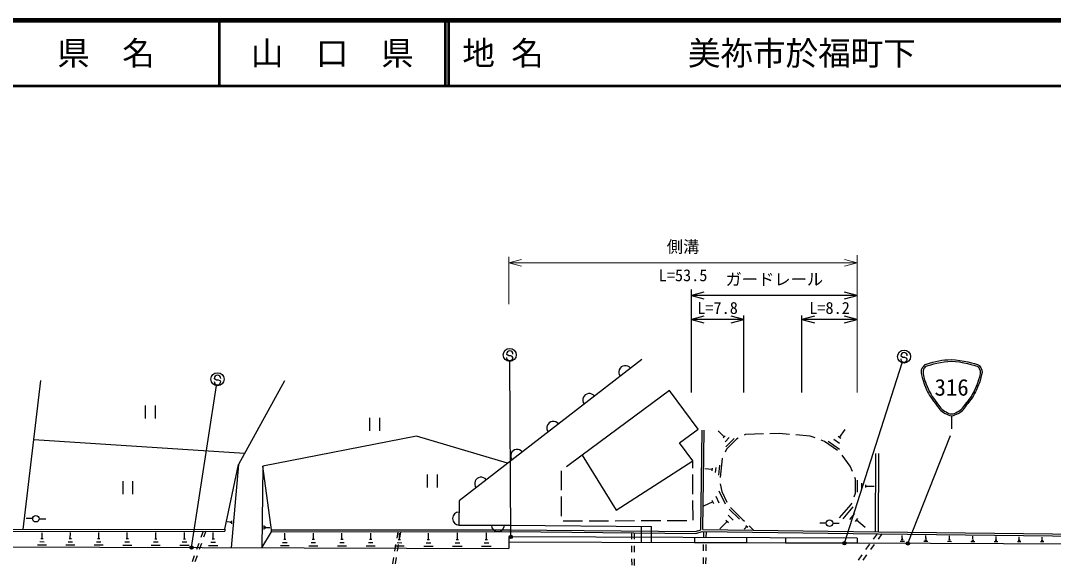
# Model space of a CAD drawing. Units: millimetres, scale not verified. Extents: x 40000 to 680000, y 20000 to 380000.
# Drawn here: x 302526 to 461148, y 296359 to 380000 of the extents above; entities that cross this region are included whole.
import ezdxf
from ezdxf.enums import TextEntityAlignment as Align

# ---------------------------------------------------------------- set-up
doc = ezdxf.new("R2010")
doc.units = ezdxf.units.MM
doc.header["$LTSCALE"] = 1000
doc.header["$PDMODE"] = 32
doc.header["$PDSIZE"] = 500
for name, color, linetype, lineweight in [('S-BGD', 7, 'Continuous', 25), ('S-STR-HTXT', 7, 'Continuous', 13), ('S-STR-STRC', 7, 'Continuous', 25), ('S-TTL', 2, 'Continuous', 140), ('S-TTL-LINE', 7, 'Continuous', 50)]:
    doc.layers.add(name, color=color, linetype=linetype, lineweight=lineweight)
doc.layers.add('S-TTL-TXT', color=7, linetype='Continuous')
doc.styles.add('@ＭＳ ゴシック', font='')
doc.styles.add('ＭＳ ゴシック', font='')
doc.styles.get('@ＭＳ ゴシック').set_extended_font_data('@MS Gothic')
doc.styles.get('ＭＳ ゴシック').set_extended_font_data('MS Gothic')

msp = doc.modelspace()

# ---------------------------------------------------------------- linework, layer by layer
at = {"layer": 'S-BGD'}
for p, q in [((302922, 301872), (305645, 324755)), ((321672, 320905), (321672, 318905)), ((323172, 320905), (323172, 318905)), ((356122, 319016), (356122, 317016)), ((357622, 319016), (357622, 317016)), ((407011, 301836), (407215, 317120)), ((407312, 301876), (407515, 317116)), ((410574, 316102), (409646, 317014)), ((410733, 316265), (410414, 315940)), ((411357, 315971), (410719, 315322)), ((412140, 315840), (410864, 314541)), ((412480, 315759), (410951, 314202)), ((412747, 315892), (412480, 315759)), ((413870, 316454), (413642, 316340)), ((416614, 316528), (413870, 316454)), ((419012, 316593), (417614, 316555)), ((420608, 316464), (419012, 316593)), ((423820, 316204), (421605, 316383)), ((424549, 315933), (423820, 316204)), ((428283, 315062), (427420, 315676)), ((428506, 315832), (428074, 316139)), ((428290, 315985), (429167, 317218)), ((336919, 313514), (304559, 315624)), ((410951, 314202), (410734, 313731)), ((425988, 315397), (425486, 315584)), ((427996, 313970), (425988, 315397)), ((428276, 314139), (426550, 315366)), ((388774, 313280), (386365, 311491)), ((410284, 312757), (409995, 309844)), ((410315, 312823), (410284, 312757)), ((429963, 311590), (428722, 313300)), ((433832, 301510), (433863, 313517)), ((434290, 301504), (434320, 313516)), ((333880, 301904), (335993, 311821)), ((339720, 311572), (339574, 299052)), ((405770, 311303), (405765, 312419)), ((408720, 311074), (407635, 311181)), ((408739, 311264), (408701, 310884)), ((409300, 311400), (409225, 310640)), ((409881, 311726), (409730, 310206)), ((430298, 310769), (429963, 311590)), ((364983, 310291), (364983, 308291)), ((366483, 310291), (366483, 308291)), ((385563, 310895), (385533, 310873)), ((385533, 310873), (385546, 307910)), ((405787, 307303), (405774, 310303)), ((430769, 309616), (430677, 309843)), ((430769, 307420), (430769, 309616)), ((431069, 307615), (431069, 309421)), ((318220, 309278), (318220, 307278)), ((319720, 309278), (319720, 307278)), ((409789, 307804), (410736, 305805)), ((409980, 308853), (410229, 307698)), ((431714, 308067), (431714, 308970)), ((432359, 308292), (432359, 308744)), ((432359, 308518), (433650, 308518)), ((385550, 306910), (385563, 303910)), ((405804, 303303), (405791, 306303)), ((408716, 306378), (408953, 305878)), ((409312, 306966), (409785, 305967)), ((410229, 307698), (411008, 306055)), ((430560, 306902), (430769, 307420)), ((408835, 306128), (407407, 305452)), ((411357, 305010), (412931, 303456)), ((411555, 305236), (413453, 303362)), ((428323, 303640), (430074, 305697)), ((428862, 303519), (430412, 305338)), ((430074, 305697), (430186, 305974)), ((304371, 303534), (303371, 303563)), ((305371, 303517), (306371, 303512)), ((334579, 303005), (334245, 303036)), ((334584, 303064), (334573, 302947)), ((334757, 303107), (334735, 302873)), ((334935, 303208), (334891, 302740)), ((385838, 303184), (388838, 303197)), ((389838, 303201), (392838, 303214)), ((393838, 303218), (396838, 303231)), ((397838, 303235), (400838, 303248)), ((401838, 303252), (404838, 303265)), ((411034, 303108), (409924, 301984)), ((410837, 303303), (411231, 302914)), ((411196, 304059), (411983, 303282)), ((413453, 303362), (413692, 303130)), ((429900, 303420), (430674, 304330)), ((430743, 303094), (431130, 303549)), ((430937, 303322), (432237, 302215)), ((270639, 301837), (333880, 301904)), ((270640, 301537), (333880, 301604)), ((314519, 300410), (314523, 301384)), ((318896, 300405), (318899, 301389)), ((323286, 300400), (323290, 301393)), ((327690, 300395), (327694, 301398)), ((330545, 301601), (330208, 300659)), ((330970, 301601), (330633, 300660)), ((332108, 300390), (332111, 301403)), ((333880, 301904), (333880, 301604)), ((339574, 299052), (341031, 301492)), ((339907, 301854), (339914, 302465)), ((340127, 302004), (340130, 302310)), ((340346, 302078), (340348, 302231)), ((340347, 302155), (340783, 302150)), ((360456, 301516), (360290, 300530)), ((360862, 301516), (360695, 300530)), ((377653, 302536), (399412, 302334)), ((397879, 299855), (397887, 302334)), ((399403, 299850), (399412, 302334)), ((407407, 301574), (407393, 300574)), ((407807, 301569), (407793, 300569)), ((413860, 302142), (413657, 301934)), ((413823, 302177), (413896, 302107)), ((413888, 302317), (414034, 302175)), ((413917, 302492), (414209, 302208)), ((414409, 302433), (415091, 301769)), ((426261, 302850), (425261, 302856)), ((427261, 302848), (428261, 302848)), ((67517, 299971), (377515, 298924)), ((306139, 299942), (305471, 299944)), ((305974, 300420), (305640, 300421)), ((305807, 300420), (305810, 301375)), ((310492, 299932), (309817, 299934)), ((310325, 300415), (309987, 300416)), ((310156, 300415), (310159, 301379)), ((314858, 299922), (314177, 299925)), ((314690, 300410), (314349, 300411)), ((319238, 299912), (318550, 299915)), ((319068, 300405), (318724, 300406)), ((323632, 299902), (322937, 299905)), ((323460, 300399), (323113, 300401)), ((328040, 299892), (327338, 299895)), ((327866, 300394), (327515, 300396)), ((332461, 299882), (331752, 299885)), ((332285, 300389), (331931, 300390)), ((343441, 299828), (342757, 299830)), ((343272, 300317), (342930, 300318)), ((343101, 300317), (343104, 301295)), ((347827, 299818), (347136, 299820)), ((347656, 300312), (347310, 300313)), ((347483, 300313), (347486, 301300)), ((352227, 299808), (351528, 299810)), ((352054, 300307), (351705, 300308)), ((351879, 300308), (351883, 301305)), ((356641, 299798), (355935, 299801)), ((356466, 300303), (356114, 300304)), ((356290, 300303), (356293, 301311)), ((360893, 300298), (360536, 300299)), ((360715, 300298), (360718, 301316)), ((365333, 300293), (364974, 300294)), ((365154, 300293), (365157, 301321)), ((369788, 300288), (369425, 300289)), ((369607, 300289), (369610, 301327)), ((374258, 300283), (373891, 300284)), ((374074, 300284), (374078, 301332)), ((377521, 300724), (377515, 298924)), ((406019, 299828), (377519, 299924)), ((431021, 300543), (377521, 300724)), ((396344, 301363), (396352, 300363)), ((396744, 301359), (396752, 300359)), ((406021, 300628), (406019, 299828)), ((414018, 299801), (406019, 299828)), ((414021, 300601), (414018, 299801)), ((420018, 299780), (414018, 299801)), ((420021, 300580), (420018, 299780)), ((431021, 300543), (431018, 299743)), ((434075, 301207), (433489, 300396)), ((434809, 301198), (434223, 300388)), ((438264, 300019), (437606, 300021)), ((438100, 300254), (437771, 300256)), ((438019, 300490), (437854, 300490)), ((437937, 300490), (437938, 300960)), ((441889, 300007), (441253, 300009)), ((441731, 300234), (441413, 300235)), ((441652, 300462), (441493, 300462)), ((441573, 300462), (441574, 300916)), ((445493, 299994), (444878, 299996)), ((445340, 300214), (445033, 300215)), ((445264, 300434), (445110, 300434)), ((445187, 300434), (445188, 300873)), ((449074, 299982), (448482, 299984)), ((448927, 300194), (448631, 300195)), ((448854, 300406), (448705, 300407)), ((448779, 300407), (448781, 300830)), ((452634, 299970), (452063, 299972)), ((452492, 300175), (452207, 300176)), ((452422, 300379), (452279, 300379)), ((452350, 300379), (452352, 300787)), ((456173, 299958), (455624, 299960)), ((456036, 300155), (455762, 300156)), ((455968, 300351), (455831, 300352)), ((455900, 300352), (455901, 300744)), ((459690, 299946), (459162, 299948)), ((459559, 300135), (459295, 300136)), ((459494, 300324), (459362, 300325)), ((459428, 300325), (459429, 300702)), ((306471, 299464), (305135, 299468)), ((310828, 299449), (309478, 299454)), ((315198, 299434), (313834, 299439)), ((319581, 299419), (318204, 299424)), ((323978, 299405), (322588, 299409)), ((328389, 299390), (326985, 299394)), ((329871, 299718), (329534, 298776)), ((330296, 299718), (329959, 298777)), ((332814, 299375), (331396, 299380)), ((343781, 299338), (342413, 299342)), ((348171, 299323), (346788, 299328)), ((352574, 299308), (351178, 299313)), ((356992, 299293), (355581, 299298)), ((360123, 299544), (359956, 298558)), ((361424, 299278), (359999, 299283)), ((361069, 299788), (360357, 299791)), ((360529, 299544), (360362, 298558)), ((365870, 299263), (364431, 299268)), ((365512, 299778), (364792, 299781)), ((370330, 299248), (368877, 299253)), ((369968, 299768), (369242, 299771)), ((374805, 299233), (373337, 299238)), ((374440, 299758), (373706, 299761)), ((396359, 299363), (396366, 298363)), ((396759, 299359), (396766, 298359)), ((407380, 299575), (407366, 298575)), ((407780, 299569), (407766, 298569)), ((431018, 299743), (420018, 299780)), ((568375, 299280), (431018, 299743)), ((432903, 299586), (432317, 298776)), ((433637, 299577), (433051, 298767)), ((329197, 297835), (328860, 296893)), ((329622, 297835), (329285, 296894)), ((359789, 297572), (359622, 296586)), ((360195, 297572), (360028, 296586)), ((396373, 297363), (396381, 296363)), ((396774, 297359), (396781, 296359)), ((407353, 297575), (407340, 296575)), ((407753, 297569), (407740, 296569)), ((431731, 297965), (431145, 297155)), ((432465, 297957), (431879, 297146))]:
    msp.add_line(p, q, dxfattribs=at)
for points in [[(397926, 327985), (369882, 306273), (369851, 302527), (377653, 302536)], [(343034, 324691), (335993, 311821), (334870, 299068)], [(377323, 312034), (363304, 316218), (339720, 311572)], [(341031, 301492), (341031, 301792), (339720, 311572)], [(341031, 301792), (377647, 301836), (406204, 301571), (407011, 301836)], [(341031, 301492), (377645, 301536), (406250, 301271), (407185, 301577), (434286, 301204), (469901, 300776)], [(407312, 301876), (434290, 301504), (469910, 301076)]]:
    msp.add_lwpolyline(points, dxfattribs=at)
msp.add_lwpolyline([(402165, 323227), (388774, 313280), (393984, 304840), (405765, 312419), (403732, 315156), (406585, 317276)], close=True, dxfattribs=at)
for centre in [(304871, 303520), (426761, 302848)]:
    msp.add_circle(centre, 500, dxfattribs=at)
for centre, start, end in [((395396, 326026), 37.74645, 217.74645), ((389861, 321741), 37.74645, 217.74645), ((384326, 317456), 37.74645, 217.74645), ((378791, 313170), 37.74645, 217.74645), ((373256, 308885), 37.74645, 217.74645), ((369859, 303540), 89.53307, 269.53307), ((375838, 302534), 180.06903, 0.06903)]:
    msp.add_arc(centre, 1000, start, end, dxfattribs=at)
at = {"layer": 'S-STR-HTXT'}
for p, q in [((377521, 336444), (377521, 343715)), ((379453, 343316), (377521, 342798)), ((431021, 342798), (377521, 342798)), ((377521, 342798), (379453, 342280)), ((431021, 342798), (429089, 343316)), ((429089, 342280), (431021, 342798)), ((431021, 322879), (431021, 343977))]:
    msp.add_line(p, q, dxfattribs=at)
at = {"layer": 'S-STR-STRC'}
for p, q in [((405555, 322879), (405555, 338699)), ((407487, 338299), (405555, 337781)), ((431021, 337781), (429089, 338299)), ((431021, 337781), (405555, 337781)), ((405555, 337781), (407487, 337263)), ((429089, 337263), (431021, 337781)), ((413588, 322879), (413588, 334712)), ((422522, 322879), (422522, 334712)), ((407487, 334623), (405555, 334105)), ((413588, 334105), (405555, 334105)), ((405555, 334105), (407487, 333587)), ((413588, 334105), (411657, 334623)), ((411657, 333587), (413588, 334105)), ((424454, 334623), (422522, 334105)), ((431021, 334105), (422522, 334105)), ((422522, 334105), (424454, 333587)), ((431021, 334105), (429089, 334623)), ((429089, 333587), (431021, 334105)), ((377247, 328680), (377148, 328798)), ((377492, 328541), (377247, 328680)), ((377793, 328538), (377492, 328541)), ((378038, 328426), (377793, 328538)), ((378144, 328290), (378038, 328426)), ((437809, 328434), (437710, 328552)), ((438054, 328295), (437809, 328434)), ((377827, 300723), (377653, 327669)), ((429050, 299750), (437905, 327470)), ((438355, 328292), (438054, 328295)), ((438600, 328180), (438355, 328292)), ((438706, 328044), (438600, 328180)), ((328785, 299088), (332610, 323956)), ((332362, 324955), (332263, 325073)), ((332607, 324816), (332362, 324955)), ((332908, 324814), (332607, 324816)), ((333153, 324702), (332908, 324814)), ((333259, 324566), (333153, 324702)), ((445523, 319338), (445523, 317338)), ((438799, 299717), (445326, 316304))]:
    msp.add_line(p, q, dxfattribs=at)
for centre, radius in [((377647, 328669), 1000), ((438209, 328423), 1000), ((332762, 324945), 1000), ((377827, 300723), 150), ((377827, 300723), 120), ((377827, 300723), 90), ((377827, 300723), 60), ((377827, 300723), 30), ((377827, 300723), 20), ((429050, 299750), 150), ((429050, 299750), 120), ((429050, 299750), 90), ((429050, 299750), 60), ((438799, 299717), 150), ((438799, 299717), 120), ((438799, 299717), 90), ((328785, 299088), 150), ((328785, 299088), 120), ((328785, 299088), 90), ((328785, 299088), 60), ((328785, 299088), 30), ((328785, 299088), 20), ((429050, 299750), 30), ((429050, 299750), 20), ((438799, 299717), 60), ((438799, 299717), 30), ((438799, 299717), 20)]:
    msp.add_circle(centre, radius, dxfattribs=at)
for centre, start, end in [((377648, 328794), 359.55488, 179.55488), ((438210, 328548), 359.55488, 179.55488), ((377644, 328294), 179.55488, 359.55488), ((438206, 328048), 179.55488, 359.55488), ((332763, 325070), 359.55488, 179.55488), ((332759, 324570), 179.55488, 359.55488)]:
    msp.add_arc(centre, 500, start, end, dxfattribs=at)
for points, knots in [([(441523, 327195), (441287, 327048), (441175, 326926), (441023, 326695), (440703, 326205), (440889, 325770), (441023, 325195)], [0, 0, 0, 0, 1, 1, 1, 2, 2, 2, 2]), ([(441617, 326960), (441562, 326912), (441383, 326754), (441273, 326591), (440986, 326165), (441205, 325453), (441261, 325274)], [0, 0, 0, 0, 1, 1, 1, 2, 2, 2, 2]), ([(441523, 327195), (443223, 327724), (443934, 327950), (445523, 327943), (447113, 327937), (449285, 327268), (449523, 327195)], [0, 0, 0, 0, 1, 1, 1, 2, 2, 2, 2]), ([(441621, 326956), (442358, 327186), (443972, 327689), (445523, 327689), (447074, 327689), (449187, 327037), (449425, 326963)], [0, 0, 0, 0, 1, 1, 1, 2, 2, 2, 2]), ([(449427, 326963), (449483, 326914), (449662, 326756), (449773, 326591), (450061, 326164), (449841, 325451), (449785, 325272)], [0, 0, 0, 0, 1, 1, 1, 2, 2, 2, 2]), ([(449523, 327195), (449760, 327048), (449872, 326926), (450023, 326695), (450344, 326205), (450158, 325770), (450023, 325195)], [0, 0, 0, 0, 1, 1, 1, 2, 2, 2, 2]), ([(441023, 325195), (441203, 324496), (441291, 324267), (441523, 323695), (441952, 322640), (442261, 322286), (443023, 321195)], [0, 0, 0, 0, 1, 1, 1, 2, 2, 2, 2]), ([(441261, 325274), (441437, 324587), (441524, 324362), (441752, 323800), (442176, 322755), (442483, 322404), (443238, 321323)], [0, 0, 0, 0, 1, 1, 1, 2, 2, 2, 2]), ([(449786, 325274), (449609, 324587), (449523, 324362), (449295, 323800), (448871, 322755), (448564, 322404), (447809, 321323)], [0, 0, 0, 0, 1, 1, 1, 2, 2, 2, 2]), ([(450023, 325195), (449843, 324496), (449756, 324267), (449523, 323695), (449095, 322640), (448786, 322286), (448023, 321195)], [0, 0, 0, 0, 1, 1, 1, 2, 2, 2, 2]), ([(443023, 321195), (443573, 320468), (443782, 320066), (444523, 319695), (444894, 319509), (445109, 319338), (445523, 319338), (445938, 319338), (446153, 319509), (446523, 319695), (447264, 320066), (447474, 320468), (448023, 321195)], [0, 0, 0, 0, 1, 1, 1, 2, 2, 2, 3, 3, 3, 4, 4, 4, 4]), ([(443200, 321372), (443735, 320664), (443935, 320264), (444660, 319911), (444982, 319755), (445165, 319604), (445523, 319604), (445881, 319604), (446065, 319755), (446386, 319911), (447112, 320264), (447312, 320664), (447847, 321372)], [0, 0, 0, 0, 1, 1, 1, 2, 2, 2, 3, 3, 3, 4, 4, 4, 4])]:
    msp.add_open_spline(points, degree=3, knots=knots, dxfattribs=at)
for p in [(377827, 300723), (429050, 299750), (438799, 299717), (328785, 299088)]:
    msp.add_point(p, dxfattribs=at)
at = {"layer": 'S-TTL'}
msp.add_line((680000, 380000), (40000, 380000), dxfattribs=at)
at = {"layer": 'S-TTL-LINE'}
for p, q in [((333000, 380000), (333000, 370000)), ((367750, 380000), (367750, 370000)), ((368250, 380000), (368250, 370000)), ((40000, 370000), (680000, 370000))]:
    msp.add_line(p, q, dxfattribs=at)

# ---------------------------------------------------------------- texts
at = {"layer": 'S-STR-HTXT', "style": 'ＭＳ ゴシック'}
msp.add_text('側溝', height=1833, dxfattribs=at).set_placement((404271, 343824), align=Align.BOTTOM_CENTER)
at = {"layer": 'S-STR-HTXT', "style": '@ＭＳ ゴシック'}
msp.add_text('L=53.5', height=1833, dxfattribs=at).set_placement((404271, 341824), align=Align.TOP_CENTER)
at = {"layer": 'S-STR-STRC', "style": 'ＭＳ ゴシック'}
msp.add_text('ガードレール', height=1833, dxfattribs=at).set_placement((418288, 338808), align=Align.BOTTOM_CENTER)
at = {"layer": 'S-STR-STRC', "style": '@ＭＳ ゴシック'}
for s, p in [('L=7.8', (409572, 336808)), ('L=8.2', (426772, 336808))]:
    msp.add_text(s, height=1833, dxfattribs=at).set_placement(p, align=Align.TOP_CENTER)
at = {"layer": 'S-STR-STRC', "style": 'ＭＳ ゴシック'}
msp.add_text('316', height=2566, dxfattribs=at).set_placement((445523, 323695), align=Align.MIDDLE_CENTER)
at = {"layer": 'S-TTL-TXT', "style": 'ＭＳ ゴシック'}
for s, p in [('県\u3000名', (315625, 375000)), ('山\u3000口\u3000県', (350375, 375000))]:
    msp.add_text(s, height=3666, dxfattribs=at).set_placement(p, align=Align.MIDDLE_CENTER)
for s, p in [('地 名', (370380, 375000)), ('美祢市於福町下', (405024, 375000))]:
    msp.add_text(s, height=3666, dxfattribs=at).set_placement(p, align=Align.MIDDLE_LEFT)

doc.saveas('drawing.dxf')
